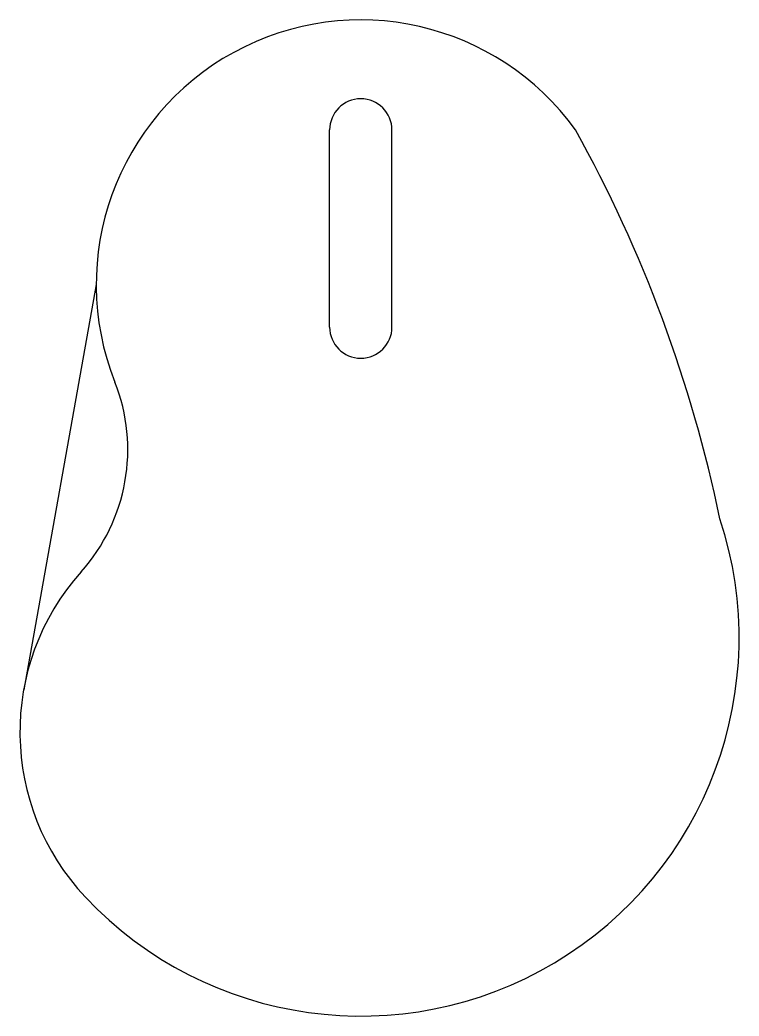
# Model space of a CAD drawing. Header units: millimetres. Extents: x 13.4 to 29.1, y 10.3 to 32.1.
import ezdxf

# ---------------------------------------------------------------- set-up
doc = ezdxf.new("R2010")
doc.units = ezdxf.units.MM

msp = doc.modelspace()

# ---------------------------------------------------------------- linework, layer by layer
for p, q in [((20.153, 25.375), (20.153, 29.675)), ((21.513, 25.375), (21.513, 29.675)), ((15.063, 26.305), (13.481, 17.462)), ((20.833, 10.345), (20.833, 10.345))]:
    msp.add_line(p, q)
for centre, radius, start, end in [((20.833, 26.305), 5.77, 35.7363, 201.6475), ((20.833, 29.675), 0.68, 0, 180), ((-0.715, 15.118), 30, 11.6781, 29.0284), ((20.833, 25.375), 0.68, 180, 0), ((11.752, 22.701), 4, 318.2177, 21.6475), ((20.833, 18.595), 8.25, 223.2985, 18.3342), ((18.649, 16.538), 5.25, 138.2177, 223.2985)]:
    msp.add_arc(centre, radius, start, end)

doc.saveas('drawing.dxf')
